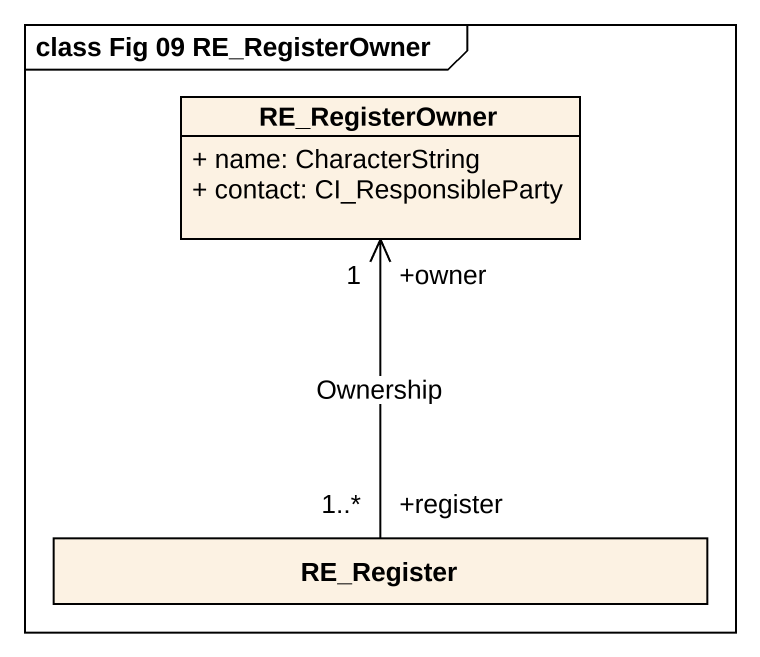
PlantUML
@startuml
mainframe class Fig 09 RE_RegisterOwner
hide circle
hide empty members
skinparam classAttributeIconSize 0
class RE_RegisterOwner {
  + name: CharacterString
  + contact: CI_ResponsibleParty
}
class RE_Register
RE_Register "+register\n1..*" -up-> "+owner\n1" RE_RegisterOwner : Ownership
@enduml
